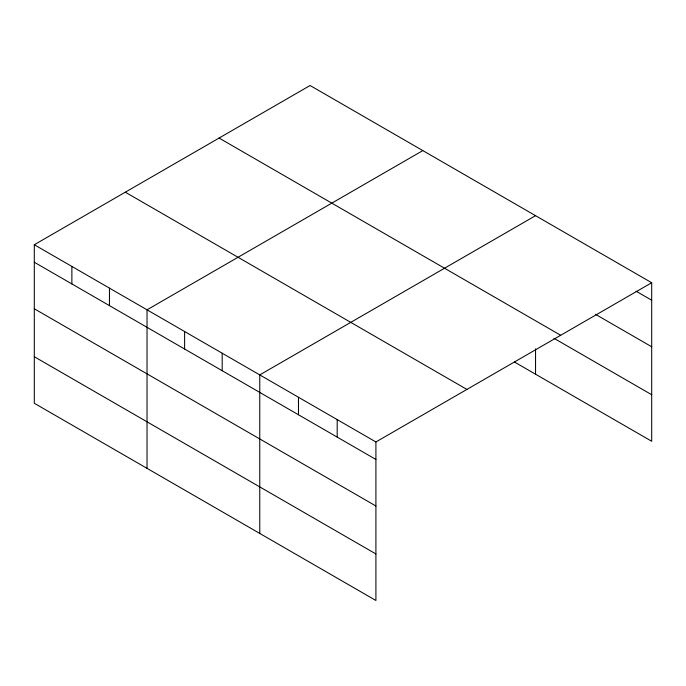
<?xml version="1.0" encoding="UTF-8"?>
<svg xmlns="http://www.w3.org/2000/svg" width="686" height="686" viewBox="0 0 686 686"><rect width="100%" height="100%" fill="white"/><g stroke="black" fill="none" stroke-linecap="round" stroke-linejoin="round"><path stroke-width="1.03" d="M34.3 244.739L375.911 441.964L375.911 600.49L34.3 403.265L34.3 244.739L310.089 85.51L651.7 282.735L651.7 441.261L514.474 362.028M422.825 150.594L147.027 309.823L147.027 468.349M535.552 215.678L259.762 374.908L259.762 533.434M375.911 441.964L651.7 282.735M636.033 291.19L651.7 300.236M595.474 314.308L651.7 346.773M219.083 138.058L560.685 335.283M553.988 338.309L651.7 394.724M125.315 192.2L466.917 389.425M34.3 262.241L375.911 459.466M34.3 308.777L375.911 506.002M34.3 356.729L375.911 553.954M535.552 348.822L535.552 374.204M337.195 419.618L337.195 437.111M298.479 397.263L298.479 414.764M222.187 353.213L222.187 370.714M184.611 331.518L184.611 349.02M109.451 288.129L109.451 305.63M71.876 266.434L71.876 283.935"/></g></svg>
